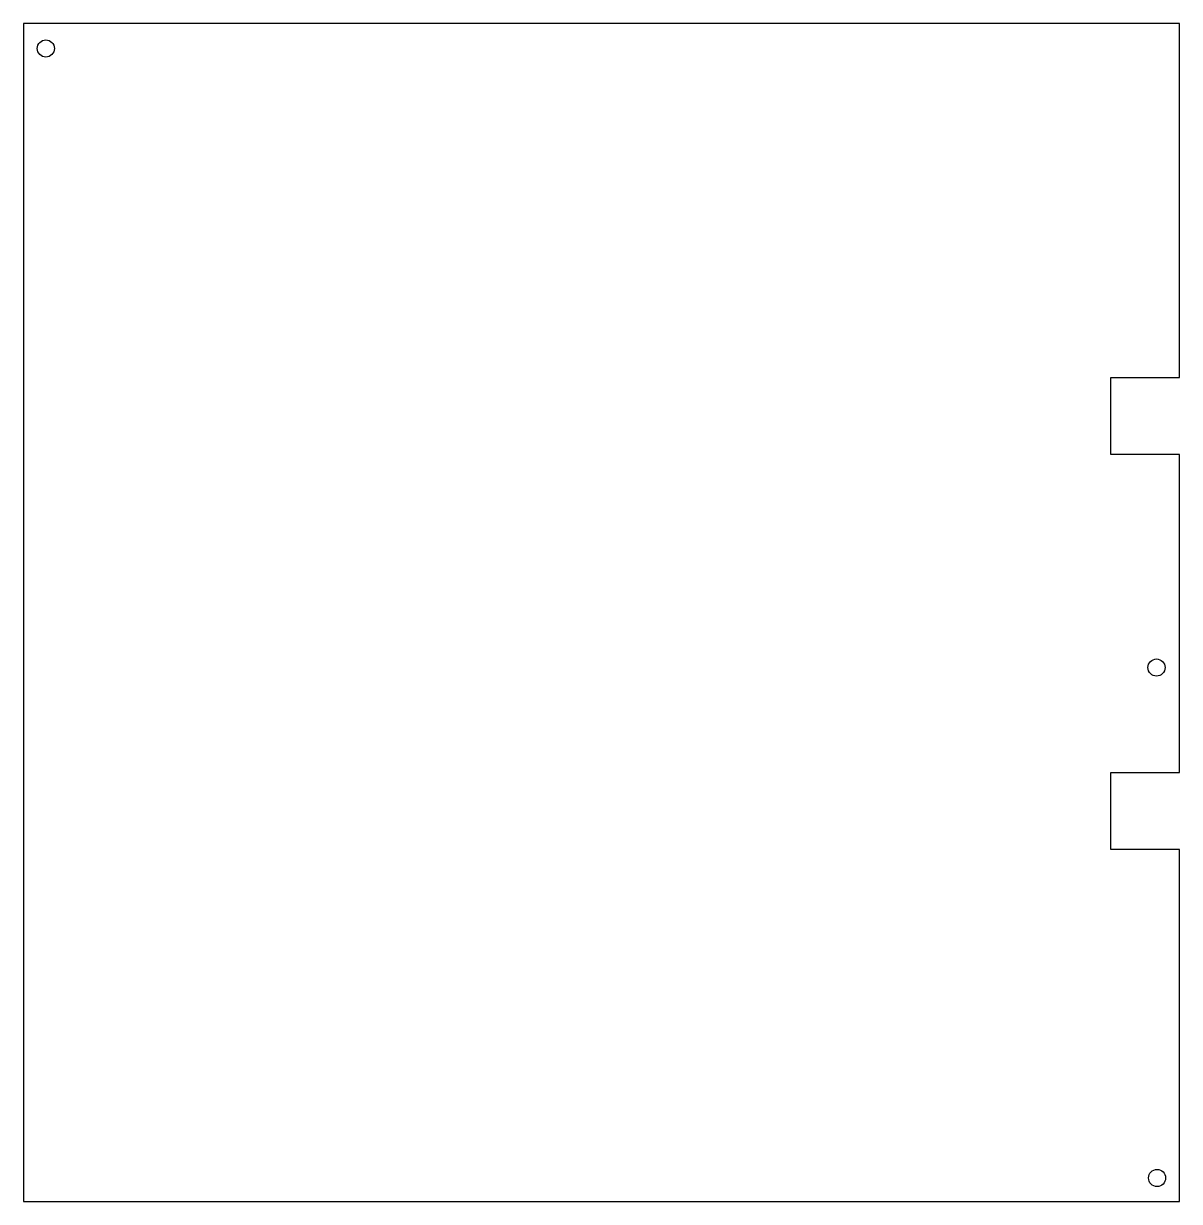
# Model space of a CAD drawing. Header units: millimetres. Extents: x -67 to 67, y -57 to 80.
import ezdxf

# ---------------------------------------------------------------- set-up
doc = ezdxf.new("R2010")
doc.units = ezdxf.units.MM

msp = doc.modelspace()

# ---------------------------------------------------------------- linework, layer by layer
msp.add_lwpolyline([(59.38, -7.15), (67.38, -7.15), (67.38, 29.93), (59.38, 29.93), (59.38, 38.93), (67.38, 38.93), (67.38, 80.21), (-67.42, 80.21), (-67.42, -57.19), (67.38, -57.19), (67.38, -16.15), (59.38, -16.15)], close=True)
for centre in [(-64.82, 77.31), (64.7, 5.09), (64.77, -54.45)]:
    msp.add_circle(centre, 1)

doc.saveas('drawing.dxf')
